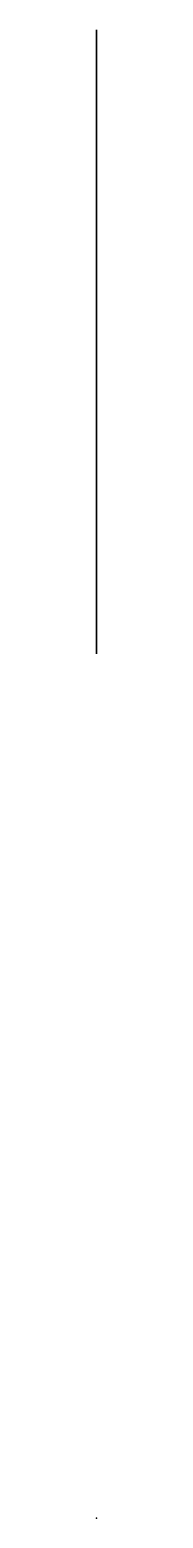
# Model space of a CAD drawing. Header units: centimetres. Extents: x 0 to 0, y 0 to 3.72.
import ezdxf

# ---------------------------------------------------------------- set-up
doc = ezdxf.new("R2010")
doc.units = ezdxf.units.CM
doc.header["$MEASUREMENT"] = 0
doc.layers.add('Servo case of the band v2_Sketch1', color=7, linetype='Continuous')

msp = doc.modelspace()

# ---------------------------------------------------------------- linework, layer by layer
at = {"layer": 'Servo case of the band v2_Sketch1'}
for p, q in [((0, 2.1613, -0.5348), (0, 3.7213, -0.5348)), ((0, 3.7213, -2.7848), (0, 2.1613, -2.7848)), ((0, 3.7213, -0.5348), (0, 3.7213, -2.7848)), ((0, 2.1613, -2.7848), (0, 2.1613, -0.5348))]:
    msp.add_line(p, q, dxfattribs=at)
msp.add_point((0, 0), dxfattribs=at)

doc.saveas('drawing.dxf')
